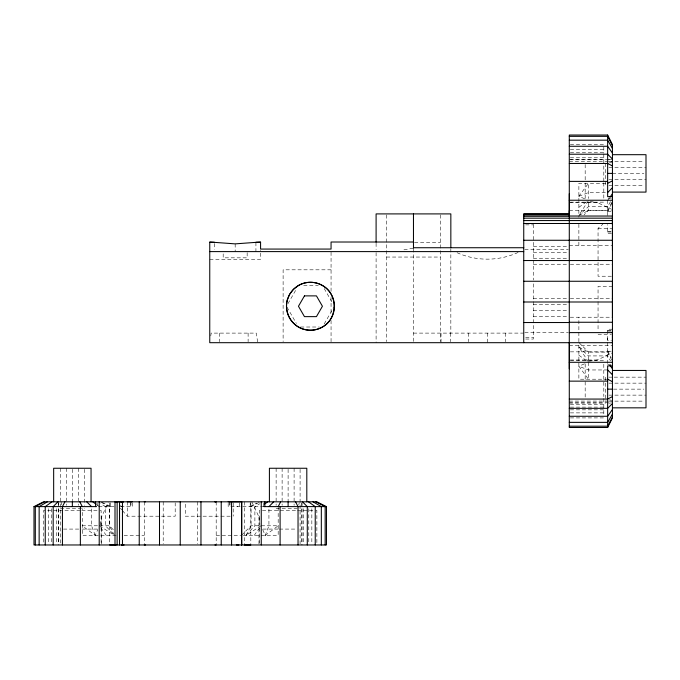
<?xml version="1.0" encoding="UTF-8"?>
<svg xmlns="http://www.w3.org/2000/svg" width="680" height="680" viewBox="0 0 680 680"><rect width="100%" height="100%" fill="white"/><g stroke="black" fill="none" stroke-linecap="round" stroke-linejoin="round"><path stroke-width="0.51" stroke-dasharray="3.4 2.55" d="M239.632 502.767L239.632 506.608L236.972 506.608M250.198 506.608L250.198 502.767M263.347 506.608L263.347 501.806M578.875 341.751L578.875 317.22M607.648 338.002L607.648 340.671L611.481 340.671M607.648 339.039L607.656 338.606M210.766 335.928L211.148 333.106L256.317 333.106L257.703 342.695M100.283 525.028L101.507 516.919L108.205 502.758M298.8 504.849L299.225 502.826M262.692 529.626L265.26 535.381L268.931 525.784L268.931 506.608M97.495 525.784L82.28 525.784L95.2 535.381L97.767 529.626M607.648 211.744L612 203.031M611.957 202.105L607.648 210.434L588.463 210.434L578.875 215.466L588.463 200.515L588.463 210.434L584.043 214.863M260.984 525.784L246.032 535.381L251.056 525.784L251.056 506.608L259.394 502.299M287.929 303.722L296.37 289.102M324.19 323.96L334.416 306.255M610.521 201.62L607.648 206.609L588.463 206.609L578.875 215.466M254.209 535.381L259.853 527.391M607.648 200.515L609.442 197.965M584.63 198.798L578.875 196.239L588.463 183.319L588.463 198.526M246.032 535.381L254.889 525.784L254.889 506.608L259.87 503.736M241.468 535.381L251.056 525.784L278.179 525.784L265.26 535.381M611.422 276.225L598.052 276.225L598.052 228.284L602.854 224.204M578.875 207.29L588.463 200.515M249.755 506.608L256.725 503.123M589.229 361.216L597.337 359.992L612.442 352.844M578.875 342.507L588.463 352.096L588.463 379.21L578.875 366.291L584.63 363.732M578.875 196.239L588.463 192.567L607.648 192.567M609.408 162.698L612.442 162.053M403.937 249.849L413.466 248.166M122.893 506.6L120.828 506.608L120.828 502.767M570.333 144.619L603.806 144.619L603.806 153.051M570.325 149.651L605.574 149.651M570.325 152.711L605.574 152.711M570.325 157.777L605.574 157.777M569.288 159.426L605.574 159.426M608.6 159.426L612.442 159.426M570.341 159.783L611.388 159.783M608.906 161.406L643.884 161.406M569.288 161.423L612.442 161.423M608.906 167.399L646 167.399M612.442 173.392L643.9 173.392M608.906 179.384L646 179.384M605.625 183.319L578.875 183.319L578.875 217.201M608.906 185.376L643.884 185.376M611.481 198.152L607.648 198.152L607.648 215.526M570.333 202.156L603.806 202.156L603.806 201.178M569.288 202.538L597.337 202.538L611.498 209.236M569.288 210.681L611.388 210.681M607.648 211.302L611.481 211.302M525.657 224.868L533.332 224.868M598.052 228.284L612.45 228.284M607.648 231.48L611.49 231.48M607.648 232.016L612.45 232.016M611.49 233.316L607.648 233.316L607.648 224.527M414.502 242.667L440.453 242.667M569.296 245.31L612.45 245.31M533.332 246.262L568.233 246.262M524.798 249.671L568.225 249.671M533.332 252.254L568.233 252.254M386.478 257.048L440.453 257.048M533.332 258.247L568.233 258.247M209.755 259.267L260.576 259.267L260.576 250.087M533.332 264.24L568.233 264.24M570.316 264.24L612.45 264.24M331.058 269.815L283.118 269.815L283.118 341.64M303.671 285.498L318.257 285.498M612.45 286.305L598.052 286.305L598.052 331.253M533.332 298.291L568.233 298.291M570.316 298.291L612.45 298.291M533.332 304.283L568.233 304.283M533.332 310.275L568.233 310.275M533.332 316.268L568.233 316.268M570.248 317.22L612.45 317.22M300.543 327.012L319.302 327.012M612.45 329.214L607.648 329.214L607.648 364.999M607.648 330.514L612.45 330.514M607.648 331.05L612.45 331.05M524.798 332.613L568.225 332.613M413.466 333.106L523.744 333.106M598.052 334.245L611.422 334.245M525.657 337.662L533.332 337.662M525.657 339.039L533.332 339.039L533.332 282.489M569.288 345.329L612.442 345.329M607.648 351.228L611.481 351.228M570.341 351.849L612.442 351.849M570.325 359.992L597.337 359.992M570.333 360.375L603.806 360.375L603.806 361.352M607.648 364.378L612.442 364.378M607.648 369.962L588.463 369.962L578.875 366.291M608.906 377.153L613.148 377.153M614.202 377.153L646 377.153M607.648 379.21L578.875 379.21L578.875 344.326M608.906 383.146L646 383.146M613.487 389.138L643.9 389.138M608.906 395.131L646 395.131M569.288 401.106L611.388 401.106M608.906 401.132L643.884 401.132M569.288 402.747L611.388 402.747M569.288 403.104L605.574 403.104M608.6 403.104L610.521 403.104M570.325 404.753L605.574 404.753M570.325 407.116L605.574 407.116M570.325 409.827L605.574 409.827M570.325 412.879L605.574 412.879M570.333 417.911L603.806 417.911L603.806 416.925M114.01 506.608L97.121 506.608L97.121 502.767M120.708 506.608L132.285 506.608L132.285 502.767M263.968 506.608L228.174 506.608L228.174 501.806M60.367 508.529L84.346 508.529M276.123 508.529L300.093 508.529M62.925 510.45L43.588 510.45L43.588 543.923M64.915 510.45L79.798 510.45M81.787 510.45L97.266 510.45M100.147 510.45L101.124 510.45L101.124 543.923M295.553 510.45L259.344 510.45L259.344 543.923M297.534 510.45L313.021 510.45M315.894 510.45L316.872 510.45L316.872 543.923M122.485 510.603L127.254 516.196L175.194 516.196L175.194 502.835M230.214 516.196L185.266 516.196L185.266 501.806M106.258 535.381L99.475 525.784L109.404 525.784L113.832 530.213M63.461 529.082L81.047 529.082M82.084 529.082L97.605 529.082M262.863 529.082L278.375 529.082M279.412 529.082L296.999 529.082M116.169 535.381L82.28 535.381L82.28 508.631M124.083 535.381L144.27 535.381M216.189 535.381L240.72 535.381M243.296 535.381L278.179 535.381L278.179 506.608M237.566 506.6L238.008 506.608M590.24 201.467L597.337 202.538M609.408 399.832L611.431 400.265M101.991 502.248L110.712 506.608M101.065 502.299L109.404 506.608L109.404 525.784L114.435 535.381L105.57 525.784L105.57 506.608L100.589 503.736M588.463 362.024L578.875 347.063L588.463 352.096L607.648 352.096L611.957 360.425M99.475 525.784L113.552 534.812M578.875 355.24L587.664 361.454M96.934 504.815L99.475 506.608M578.875 347.063L588.463 355.921L607.648 355.921L610.521 360.91M120.445 508.206L121.805 509.804M324.19 288.55L332.46 302.88M286.96 307.096L296.37 323.408M607.648 350.786L611.133 357.756M251.812 501.815L258.961 516.919L260.032 524.016M95.2 535.381L91.536 525.784L91.536 506.608M61.022 501.815L61.667 504.849M605.727 163.404L605.727 185.376M605.727 377.153L605.727 401.132M603.806 154.037L603.806 163.965M603.806 165.945L603.806 180.838M603.806 182.818L603.806 198.305M603.806 364.225L603.806 396.584M603.806 398.574L603.806 414.052M585.174 164.5L585.174 182.087M585.174 183.115L585.174 198.636M585.174 363.894L585.174 398.038M578.875 224.238L578.875 245.31M533.332 224.468L533.332 280.041M505.512 333.106L505.512 341.734M487.288 333.106L487.288 342.695M468.605 333.106L468.605 341.734M450.84 248.71L450.84 333.106M450.381 333.106L450.381 341.734M441.031 333.106L441.031 342.695M440.453 214.931L440.453 341.632M413.466 248.786L413.466 341.734M386.478 214.931L386.478 341.632M376.1 243.219L376.1 249.5M376.1 252.577L376.1 342.695M331.058 252.229L331.058 292M331.058 297.279L331.058 314.287M331.058 320.51L331.058 342.695M311.839 508.683L311.839 543.932M308.788 508.683L308.788 543.932M303.722 508.683L303.722 543.932M302.073 502.775L302.073 505.648M302.073 508.683L302.073 544.969M301.716 502.868L301.716 544.969M300.093 469.31L300.075 544.969M294.1 468.256L294.1 505.35M288.107 469.302L288.107 500.769M282.115 468.256L282.115 505.35M276.123 468.256L276.123 505.35M258.961 516.919L258.961 543.932M255.926 242.513L255.926 251.6M250.818 501.815L250.818 543.915M248.115 333.106L248.115 341.734M247.154 252.637L247.154 257.83L223.184 257.83L223.184 252.637M244.299 501.815L244.299 544.969M235.169 243.874L235.169 251.6M233.214 502.835L233.214 516.196M230.019 501.806L230.019 506.608M229.483 501.806L229.483 506.608M219.351 333.106L219.351 341.734M216.189 501.806L216.189 544.009M214.412 243.525L214.412 249.577M197.26 501.806L197.26 543.94M163.208 501.806L163.208 543.94M144.27 501.806L144.27 544.961M130.976 501.806L130.976 506.608M130.45 502.767L130.45 506.608M127.254 501.806L127.254 516.196M110.262 502.767L110.262 506.608M109.642 502.868L109.642 544.969M101.507 516.919L101.507 544.969M84.346 469.31L84.346 505.35M78.353 468.256L78.353 505.35M72.352 469.302L72.352 501.815M66.359 468.256L66.359 505.35M60.367 468.256L60.392 544.969M58.752 502.868L58.752 543.915M58.386 501.815L58.386 505.648M58.386 508.683L58.386 544.969M56.746 508.683L56.746 543.932M51.671 508.683L51.671 543.932M48.62 508.683L48.62 543.932M518.083 252.45A74.078 74.078 0 0 1 456.492 252.45"/><path stroke-width="1.02" d="M115.005 544.969L115.005 501.806L123.496 501.806L120.828 501.806M241.663 501.806L241.663 544.969L241.663 501.806L230.019 501.806M261.256 544.969L261.256 501.806M264.851 506.608L264.851 501.806M569.288 368.798L569.296 342.457M612.45 331.05L612.442 342.695L209.755 342.695L209.755 242.012L235.169 243.874L260.576 242.012L260.576 249.067L331.058 249.067L331.058 242.012L413.466 242.012M612.45 317.22L612.45 281.265L523.744 281.265M612.45 231.863L612.45 228.284M612.45 232.016L612.45 250.121M607.648 427.499L612.442 417.911L612.442 144.619L607.648 135.031L569.288 135.031L569.288 427.499L607.648 427.499L607.648 365.891L612.442 365.891M64.915 501.815L62.432 506.608L62.432 544.969M278.179 506.608L280.661 501.815M612.442 416.925L607.648 426.19L569.288 426.19M612.442 414.052L607.648 422.356L569.288 422.356M610.045 197.123L612.442 193.732M612.442 409.479L607.648 416.262L569.288 416.262M57.97 501.815L53.176 506.608L53.176 544.969M268.931 506.608L273.725 501.815M607.648 192.567L612.442 187.773M612.442 403.529L607.648 408.323L569.288 408.323M52.011 501.815L45.237 506.608L45.237 544.969M264.375 504.212L267.767 501.815M47.447 501.815L39.142 506.608L39.142 544.969M607.648 183.319L612.442 180.838M44.566 501.815L35.309 506.608L35.309 544.969M612.442 396.584L607.648 399.067L569.288 399.067M34 506.608L43.588 501.815L316.872 501.815L326.468 506.608L326.468 544.969L34 544.969L34 506.608L96.501 506.608M238.96 544.961L236.385 544.961M228.174 501.806L229.483 501.806M122.205 544.961L121.507 544.961L124.083 544.961M109.642 544.969L116.169 544.961M569.288 136.34L607.648 136.34L612.442 145.605M569.288 140.173L607.648 140.173L612.442 148.478M569.288 146.268L607.648 146.268L612.442 153.051M569.288 154.215L607.648 154.215L612.442 159.01M612.442 154.691L646 154.691L646 192.091L612.442 192.091M569.288 163.464L607.648 163.464L612.442 165.945M607.648 173.392L612.442 173.392M569.288 181.39L607.648 181.39M612.442 196.639L607.648 196.639L607.648 135.031M569.288 200.243L612.442 200.243M569.288 213.903L523.744 213.903L523.744 342.695M523.744 214.166L569.288 214.166M523.744 214.965L569.288 214.965M569.288 216.036L612.442 216.044L612.45 224.527L612.442 221.858M523.744 216.308L569.288 216.308M523.744 218.169L612.442 218.169M523.744 220.566L612.442 220.566M523.744 223.49L612.442 223.49M523.744 240.269L612.442 240.269M209.755 242.275L214.412 242.275M255.926 242.275L260.576 242.275M413.466 247.732L523.744 247.732M209.755 251.6L523.744 251.6M523.744 260.534L612.442 260.534M523.744 301.997L612.442 301.997M569.288 322.26L612.442 322.26M523.744 322.532L569.288 322.532M569.288 332.613L612.442 332.613M569.288 362.287L612.442 362.287M612.442 370.447L646 370.447L646 407.839L612.442 407.839M569.288 381.14L607.648 381.14M607.648 389.138L612.442 389.138M144.27 501.806L145.494 501.806M127.254 501.806L130.832 501.806M263.968 506.608L326.468 506.608M144.27 544.961L145.494 544.969M214.965 544.961L216.189 544.961M244.299 544.961L250.818 544.969M130.976 501.806L132.285 501.806M607.648 379.21L612.442 381.692M315.894 501.815L325.159 506.608L325.159 544.969M313.021 501.815L321.325 506.608L321.325 544.969M308.448 501.815L315.231 506.608L315.231 544.969M92.701 501.815L96.084 504.212M607.648 369.962L612.442 374.756M302.49 501.815L307.284 506.608L307.284 544.969M86.742 501.815L91.536 506.608M610.045 365.406L612.442 368.798M295.553 501.815L298.036 506.608L298.036 544.969M79.798 501.815L82.28 506.608M612.45 329.214L612.45 330.514M569.288 210.681L569.296 214.404M569.288 193.732L569.288 214.804M450.84 247.656L450.84 213.903L376.1 213.903L376.1 242.174M413.466 213.903L413.466 248.166M306.808 501.815L306.808 468.256L269.407 468.256L269.407 501.815M288.107 501.815L288.107 506.608M280.1 506.608L280.1 544.969M231.582 501.806L231.582 544.969M221.229 501.806L221.229 544.969M200.965 501.806L200.965 544.969M180.234 501.806L180.234 544.969M159.502 501.806L159.502 544.969M139.238 501.806L139.238 544.969M122.459 501.806L122.459 544.969M119.535 501.806L119.535 544.969M117.138 501.806L117.138 544.969M99.212 501.806L99.212 544.969M95.608 501.806L95.608 506.608M91.052 501.815L91.052 468.256L53.66 468.256L53.66 501.815M80.359 506.608L80.359 544.969M72.352 501.815L72.352 506.608M287.283 300.05C284.606 310.301 289.306 321.666 298.46 327.012A23.766 23.511 0 0 0 322.43 327.021C338.036 318.614 338.036 293.887 322.43 285.498A23.766 23.511 0 0 0 298.452 285.49L293.488 289.306L289.68 294.27L287.283 300.05M304.453 295.876L298.46 306.255L304.453 316.633L316.438 316.633L322.43 306.255L316.438 295.876L304.453 295.876M216.189 501.806L214.965 501.806L216.189 501.806M293.488 323.204A23.97 23.97 0 0 0 333.6 312.46A23.97 23.97 0 0 0 304.24 283.101A23.97 23.97 0 0 0 293.488 323.204"/></g></svg>
